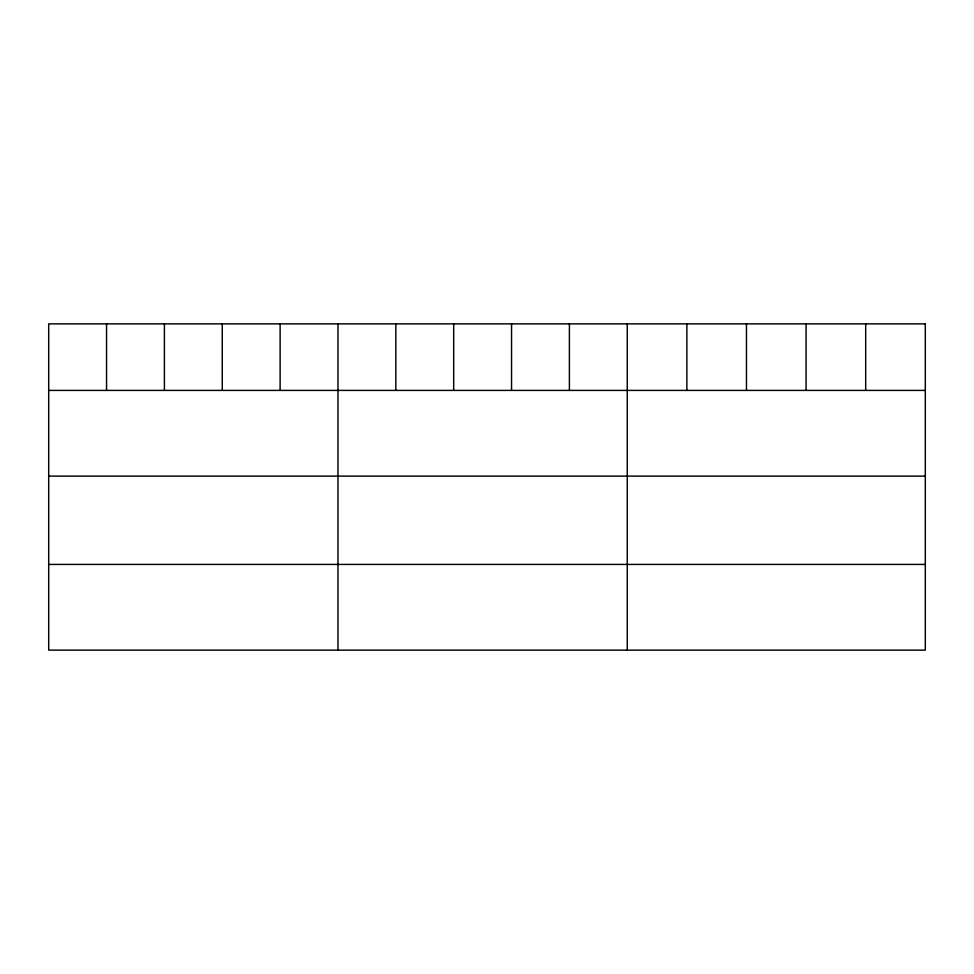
<?xml version="1.0" encoding="UTF-8"?>
<svg xmlns="http://www.w3.org/2000/svg" width="974" height="974" viewBox="0 0 974 974"><rect width="100%" height="100%" fill="white"/><g stroke="black" fill="none" stroke-linecap="round" stroke-linejoin="round"><path stroke-width="1.46" d="M48.7 390.404L925.3 390.404M48.7 476.116L925.3 476.116M48.7 564.421L925.3 564.421M865.691 323.867L865.691 390.404M806.082 323.867L806.082 390.404M746.474 323.867L746.474 390.404M686.865 323.867L686.865 390.404M627.256 323.867L627.256 650.133M569.4 323.867L569.4 390.404M511.545 323.867L511.545 390.404M453.689 323.867L453.689 390.404M395.834 323.867L395.834 390.404M337.978 323.867L337.978 650.133M280.122 323.867L280.122 390.404M222.267 323.867L222.267 390.404M164.411 323.867L164.411 390.404M106.556 323.867L106.556 390.404M925.3 323.867L48.7 323.867L48.7 650.133L925.3 650.133L925.3 323.867"/></g></svg>
